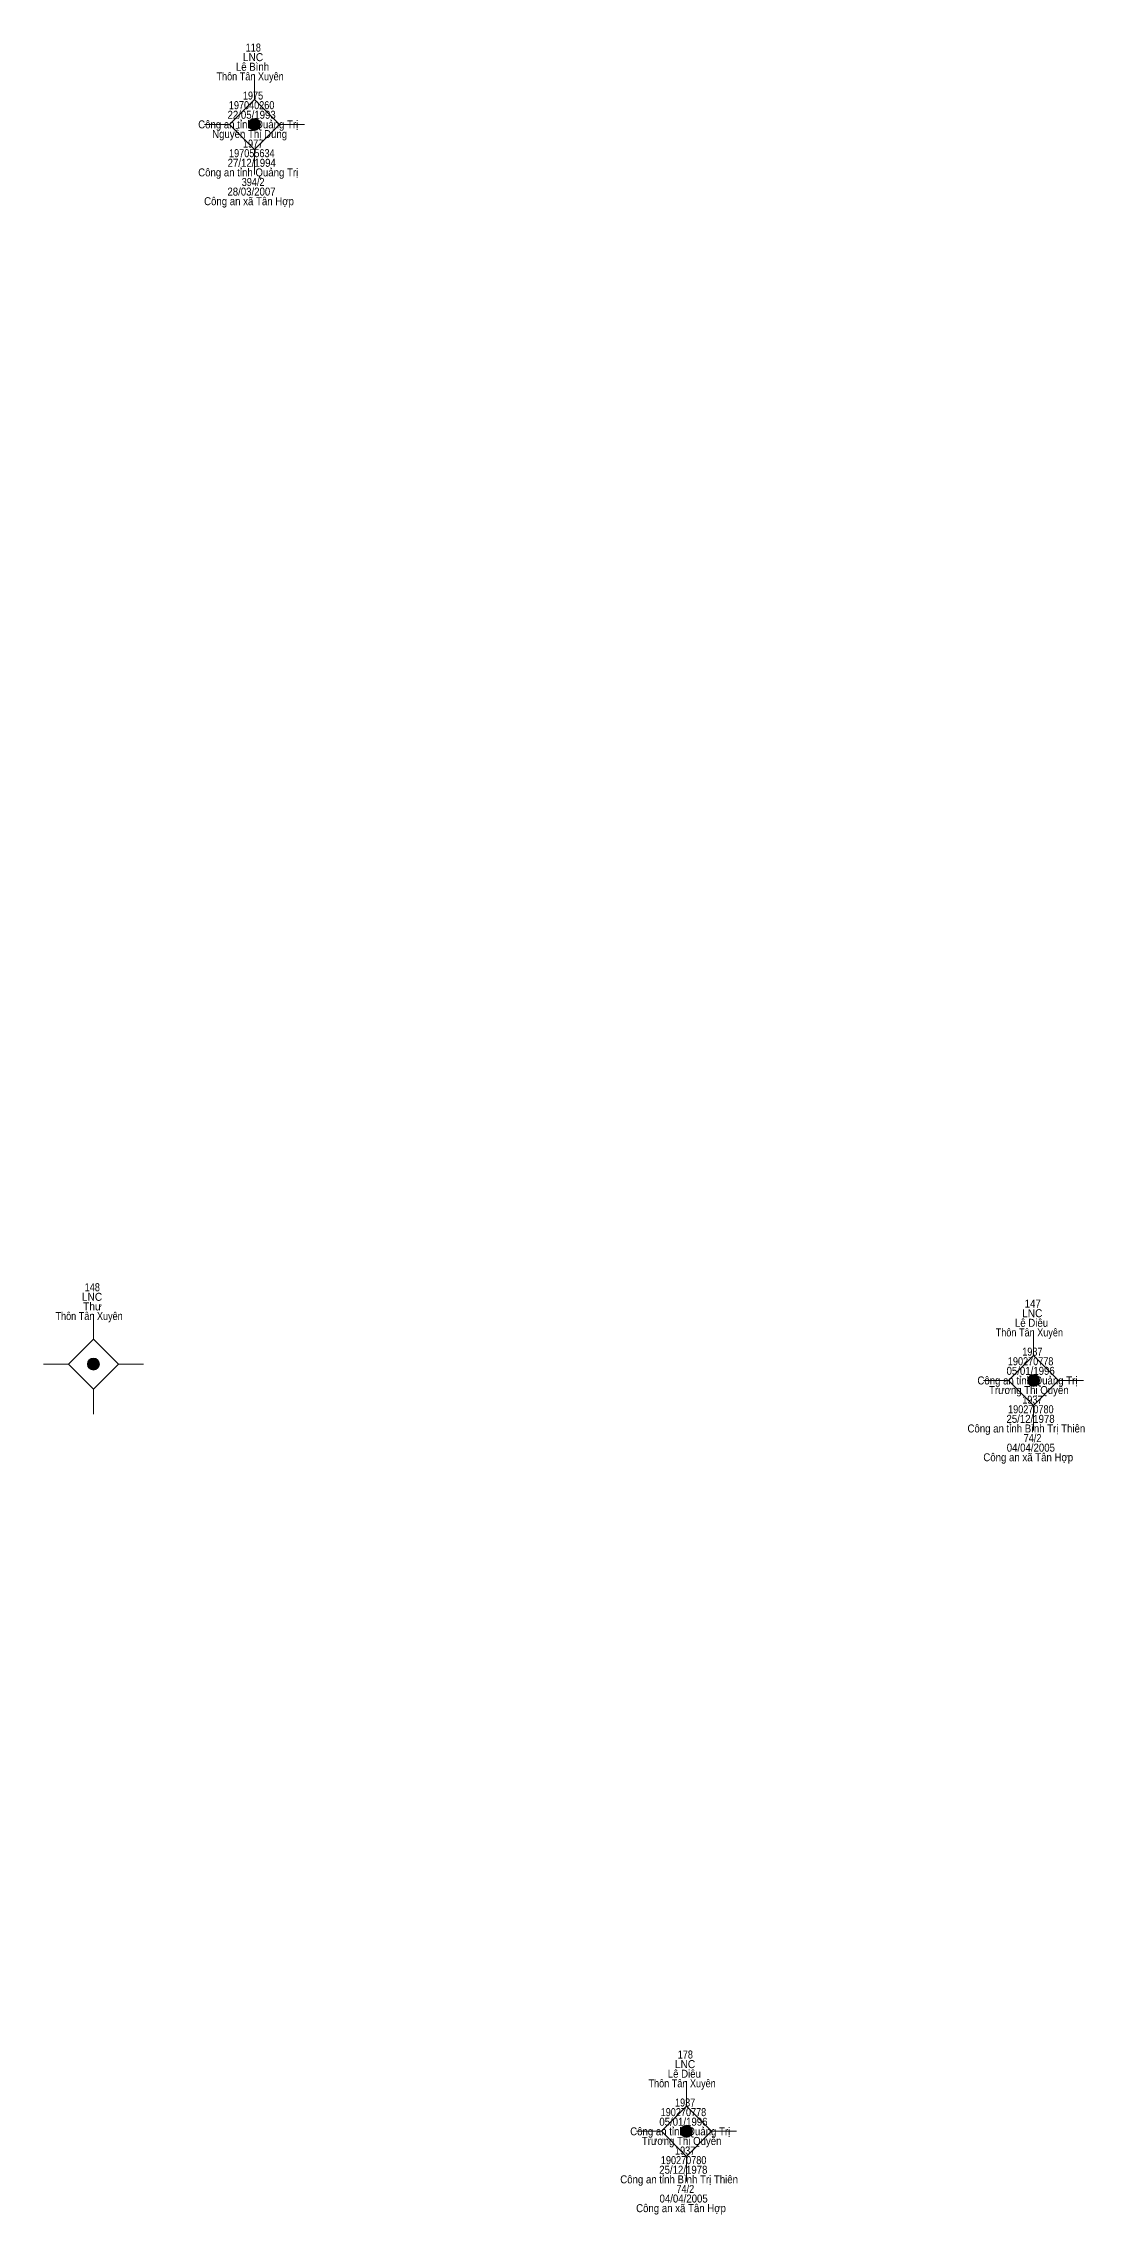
# Model space of a CAD drawing. Header units: metres. Extents: x 550999 to 552168, y 1840994 to 1841978.
# Drawn here: x 552116.3 to 552168.4, y 1841342.1 to 1841450.7 of the extents above; entities that cross this region are included whole.
import ezdxf
from ezdxf.enums import TextEntityAlignment as Align

# ---------------------------------------------------------------- set-up
doc = ezdxf.new("R2010")
doc.units = ezdxf.units.M
doc.header["$LTSCALE"] = 0.16
doc.layers.add('11', color=7, linetype='Continuous', lineweight=13)
doc.layers.add('15', color=7, linetype='Continuous')

msp = doc.modelspace()

# ---------------------------------------------------------------- hatches: boundary and pattern name
at = {"layer": '11'}
for points in [[(552127.1695, 1841446.61, 1), (552126.5695, 1841446.61, 1)], [(552119.1195, 1841384.65, 1), (552118.5195, 1841384.65, 1)], [(552166.1295, 1841383.83, 1), (552165.5295, 1841383.83, 1)], [(552148.7695, 1841346.3, 1), (552148.1695, 1841346.3, 1)]]:
    msp.add_hatch(color=256, dxfattribs=at).paths.add_polyline_path(points)

# ---------------------------------------------------------------- linework, layer by layer
for p, q in [((552126.87, 1841449.11), (552126.87, 1841447.86)), ((552125.62, 1841446.61), (552124.37, 1841446.61)), ((552129.37, 1841446.61), (552128.12, 1841446.61)), ((552126.87, 1841445.36), (552126.87, 1841444.11)), ((552118.82, 1841387.15), (552118.82, 1841385.9)), ((552165.83, 1841386.33), (552165.83, 1841385.08)), ((552117.57, 1841384.65), (552116.32, 1841384.65)), ((552121.32, 1841384.65), (552120.07, 1841384.65)), ((552164.58, 1841383.83), (552163.33, 1841383.83)), ((552168.33, 1841383.83), (552167.08, 1841383.83)), ((552118.82, 1841383.4), (552118.82, 1841382.15)), ((552165.83, 1841382.58), (552165.83, 1841381.33)), ((552148.47, 1841348.8), (552148.47, 1841347.55)), ((552147.22, 1841346.3), (552145.97, 1841346.3)), ((552150.97, 1841346.3), (552149.72, 1841346.3)), ((552148.47, 1841345.05), (552148.47, 1841343.8))]:
    msp.add_line(p, q, dxfattribs=at)
for points in [[(552126.87, 1841447.86), (552125.62, 1841446.61), (552126.87, 1841445.36), (552128.12, 1841446.61)], [(552118.82, 1841385.9), (552117.57, 1841384.65), (552118.82, 1841383.4), (552120.07, 1841384.65)], [(552165.83, 1841385.08), (552164.58, 1841383.83), (552165.83, 1841382.58), (552167.08, 1841383.83)], [(552148.47, 1841347.55), (552147.22, 1841346.3), (552148.47, 1841345.05), (552149.72, 1841346.3)]]:
    msp.add_lwpolyline(points, close=True, dxfattribs=at)
for centre in [(552126.8695, 1841446.61), (552118.8195, 1841384.65), (552165.8295, 1841383.83), (552148.4695, 1841346.3)]:
    msp.add_circle(centre, 0.3, dxfattribs=at)

# ---------------------------------------------------------------- texts
at = {"layer": '15'}
for s, width, p in [('LNC', 0.95, (552126.8, 1841449.77)), ('118', 0.85, (552126.815, 1841450.25)), ('Thôn Tân Xuyên', 0.85, (552126.655, 1841448.81)), ('Lê Bình', 0.9, (552126.775, 1841449.29)), ('197040260', 0.85, (552126.73, 1841447.37)), ('1975', 0.85, (552126.8, 1841447.85)), ('Công an tỉnh Quảng Trị', 0.9, (552126.56, 1841446.41)), ('22/05/1993', 0.9, (552126.73, 1841446.89)), ('Nguyễn Thị Dùng', 0.9, (552126.63, 1841445.93)), ('1977', 0.85, (552126.805, 1841445.45)), ('27/12/1994', 0.9, (552126.735, 1841444.49)), ('197055634', 0.85, (552126.74, 1841444.97)), ('Công an tỉnh Quảng Trị', 0.9, (552126.56, 1841444.01)), ('28/03/2007', 0.9, (552126.725, 1841443.05)), ('394/2', 0.85, (552126.805, 1841443.53)), ('Công an xã Tân Hợp', 0.9, (552126.6, 1841442.57)), ('LNC', 0.95, (552118.75, 1841387.81)), ('148', 0.85, (552118.765, 1841388.29)), ('Thôn Tân Xuyên', 0.85, (552118.605, 1841386.85)), ('Thư', 0.95, (552118.77, 1841387.33)), ('LNC', 0.95, (552165.76, 1841386.99)), ('147', 0.9, (552165.785, 1841387.47)), ('Thôn Tân Xuyên', 0.85, (552165.615, 1841386.03)), ('Lê Diêu', 0.9, (552165.725, 1841386.51)), ('190270778', 0.85, (552165.68, 1841384.59)), ('1937', 0.85, (552165.765, 1841385.07)), ('Công an tỉnh Quảng Trị', 0.9, (552165.52, 1841383.63)), ('05/01/1996', 0.9, (552165.68, 1841384.11)), ('Trương Thị Quyên', 0.9, (552165.59, 1841383.15)), ('1937', 0.85, (552165.765, 1841382.67)), ('Công an tỉnh Bình Trị Thiên', 0.9, (552165.465, 1841381.23)), ('25/12/1978', 0.9, (552165.675, 1841381.71)), ('190270780', 0.85, (552165.69, 1841382.19)), ('04/04/2005', 0.9, (552165.69, 1841380.27)), ('74/2', 0.85, (552165.775, 1841380.75)), ('Công an xã Tân Hợp', 0.9, (552165.56, 1841379.79)), ('178', 0.85, (552148.415, 1841349.94)), ('Lê Diêu', 0.9, (552148.365, 1841348.98)), ('LNC', 0.95, (552148.4, 1841349.46)), ('Thôn Tân Xuyên', 0.85, (552148.255, 1841348.5)), ('1937', 0.85, (552148.405, 1841347.54)), ('05/01/1996', 0.9, (552148.32, 1841346.58)), ('190270778', 0.85, (552148.32, 1841347.06)), ('Công an tỉnh Quảng Trị', 0.9, (552148.16, 1841346.1)), ('Trương Thị Quyên', 0.9, (552148.23, 1841345.62)), ('190270780', 0.85, (552148.33, 1841344.66)), ('1937', 0.85, (552148.405, 1841345.14)), ('Công an tỉnh Bình Trị Thiên', 0.9, (552148.105, 1841343.7)), ('25/12/1978', 0.9, (552148.315, 1841344.18)), ('74/2', 0.85, (552148.415, 1841343.22)), ('Công an xã Tân Hợp', 0.9, (552148.2, 1841342.26)), ('04/04/2005', 0.9, (552148.33, 1841342.74))]:
    msp.add_text(s, height=0.4, dxfattribs=dict(at, width=width)).set_placement(p, align=Align.CENTER)

doc.saveas('drawing.dxf')
